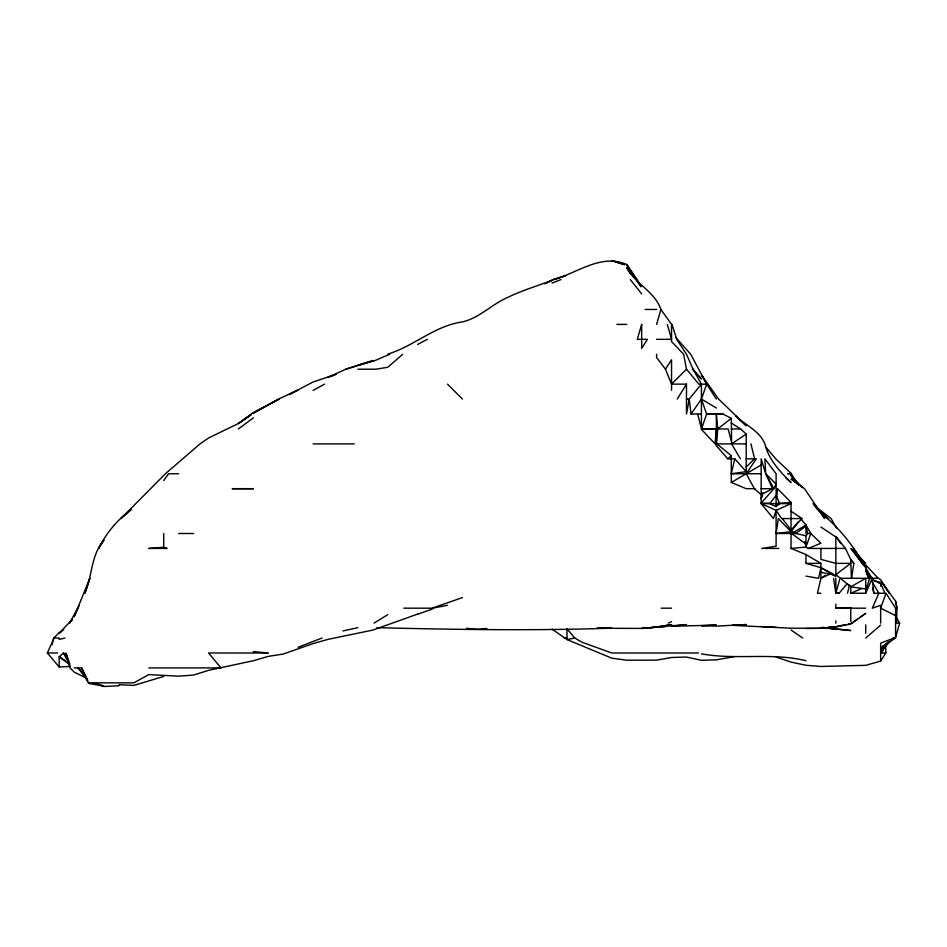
<?xml version="1.0" encoding="UTF-8"?>
<svg xmlns="http://www.w3.org/2000/svg" width="947" height="947" viewBox="0 0 947 947"><rect width="100%" height="100%" fill="white"/><g stroke="black" fill="none" stroke-linecap="round" stroke-linejoin="round"><path stroke-width="1.42" d="M882.284 583.044L895.59 601.167L896.963 608.175L896.549 623.114L899.65 623.114L895.412 638.053L880.651 647.997L888.606 641.664M701.419 428.944L716.358 428.944L715.056 443.883L701.419 429.358L706.604 414.017L701.419 399.078L706.699 384.139L690.718 354.273L675.767 337.416M776.635 498.193L777.558 488.688L791.041 502.395L791.041 531.74L795.018 532.321M791.041 533.504L791.041 548.431L805.968 547.035L808.336 548.431L820.907 543.199L810.81 533.504L807.744 533.504L805.968 535.742L795.693 533.504L776.102 533.504L778.363 518.565L791.041 531.74L798.238 521.856M850.785 585.98L850.785 593.248L865.712 593.248L865.712 578.309L851.507 578.309L853.863 563.37L850.785 559.523L845.422 548.431L835.846 536.381L840.829 543.614M761.163 473.76L731.297 473.76L734.777 458.822L727.781 458.822L716.358 445.682L716.358 414.182L722.975 414.017L731.297 418.349L731.605 443.883L740.4 458.822M820.907 578.38L817.427 593.248L820.907 593.248M847.529 593.248L849.483 584.95M52.026 644.836L53.671 638.053L59.176 632.75L63.769 629.791M716.358 445.682L717.743 428.944L716.358 414.182L706.604 414.017L722.975 414.017M885.741 644.836L885.812 652.992L881.716 652.992L882.793 648.908M762.88 492.44L761.163 498.69L762.347 494.358M839.646 579.647L835.846 593.106L839.137 593.248L847.198 583.672M656.614 324.395L660.876 309.456C654.803 291.439 635.413 284.136 626.736 267.681L630.595 273.636M782.305 518.565L791.041 529.918L802.014 518.565L781.595 518.565L776.102 510.35L761.163 503.626L791.041 503.626L776.102 510.35L773.45 518.565L761.163 503.626L761.163 458.822L765.709 473.76L773.888 488.688L761.163 503.094L770.669 503.437M865.712 590.443L869.701 578.309L865.712 570.473L867.618 575.693M804.784 541.613L805.968 547.035L810.81 533.504L805.968 525.076L800.641 518.565M880.651 623.114L880.651 608.175L886.013 593.248L895.59 608.175L895.59 637.449L880.651 643.143L880.651 652.992L886.309 644.943M79.086 605.689L74.115 616.852L89.882 578.309L84.839 593.248C92.427 575.835 90.912 555.037 103.981 540.098L98.701 548.431C106.301 532.924 117.653 519.406 131.621 509.226M865.712 593.248L872.223 578.309L868.15 572.39M70.042 666.428L59.176 666.972L47.35 652.992L54.074 638.053M881.716 652.992L884.51 646.765M880.651 652.992L883.882 646.765M77.678 608.175L69.51 623.114L72.576 619.231L59.176 633.129L61.472 631.59M677.212 399.078L686.48 384.139L671.553 384.139L665.457 369.2L656.614 357.54L656.614 354.273M776.102 657.029L791.041 662.107L805.968 665.268L820.907 666.463L865.712 665.339L880.651 661.077L885.812 652.992M665.457 369.2L671.553 359.765L671.553 390.306M731.297 443.883L716.82 443.883L731.297 455.661L731.297 482.437L746.224 473.76L756.31 458.822L746.224 458.822M701.419 414.017L691.038 414.017L701.419 399.078L716.358 407.979M163.724 480.508L168.578 473.76L178.663 473.76M885.907 644.919L880.651 651.785L891.234 640.16M672.003 324.395L676.738 339.334L686.48 354.273L693.062 369.2L701.419 384.139L689.215 399.078L686.48 414.017L686.48 384.139M671.553 384.139L686.48 369.2L683.651 354.273L671.553 341.559L671.553 324.395L660.876 309.456M746.224 466.954L754.581 458.822L750.947 443.883M727.781 458.822L731.297 455.661M66.775 657.585L63.508 652.992L59.176 656.792L59.176 666.972M402.7 354.273L387.773 367.282L375.923 369.2L357.895 369.2M130.627 510.161L120.956 518.565L165.405 473.76L200.054 443.883L208.541 438.011L238.407 423.498L251.062 414.798L238.407 423.569L253.346 412.478L279.093 399.078L253.346 413.2L278.525 399.078L298.151 389.975L289.439 394.568M865.712 638.053L880.651 625.067M776.102 506.633L779.653 503.626L776.102 495.388L769.733 503.626L776.102 506.633L776.102 473.76L764.88 458.822L765.709 473.76L776.102 484.059L773.888 488.688L761.163 488.688M731.297 418.349L717.743 428.944L728.125 428.944L731.297 440.959M865.712 588.975L850.785 586.832L835.846 574.64L850.785 563.37L850.785 559.523M238.407 428.944L253.346 417.876M795.693 533.504L805.968 526.153L807.744 533.504M851.696 623.114L857.532 619.042M859.876 617.408L865.712 613.336L850.785 624.109L835.846 626.89L820.907 628.323L791.041 628.181L732.647 625.375M791.041 548.431L805.968 554.563L820.883 563.37L820.907 578.309L825.512 575.208M731.297 423.001L740.601 428.944L746.224 434.057L731.605 443.883L746.224 443.883M374.006 623.114L387.773 614.65M765.91 473.76L772.468 488.688L761.163 494.736L754.38 488.688L746.236 473.76L761.163 464.977M805.968 525.076L791.562 533.504L805.968 544.04M850.785 586.832L865.712 578.309M289.439 394.354L313.09 381.996L336.173 374.29M313.09 390.413L324.513 384.139M417.639 344.424L427.357 339.334M544.596 283.84L553.403 279.59L565.643 275.672L553.64 279.59C577.457 272.973 601.215 253.275 626.736 264.473L640.255 285.497M547.082 282.715L552.065 280.288C537.115 286.03 521.655 290.551 507.261 297.642C491.481 304.484 479.525 317.991 462.444 321.897C434.756 325.732 414.005 346.164 387.773 354.131M820.919 578.309L830.874 573.622M668.31 623.114L671.553 621.623M372.834 360.464L345.833 369.2L328.029 377.308L334.812 374.941M372.834 361.482L389.738 354.273M850.785 593.248L861.64 588.596M298.151 647.239L321.992 638.053M552.065 283.094L560.955 279.59M462.444 597.581L432.116 608.175L403.777 608.175M417.639 614.094L372.834 630.086L328.029 639.355L313.09 643.605L283.212 654.046L268.285 656.389L253.346 660.734L208.541 670.358L193.602 675.045L178.663 676.17L148.797 674.595L133.858 682.858L89.054 682.858L89.054 682.242M417.639 614.248L432.578 608.945M357.895 365.116L372.834 361.079L345.833 369.2M163.724 676.43L133.858 685.403L118.92 684.728M64.929 638.053L59.176 639.426L59.176 638.053L53.671 638.053M342.956 630.927L357.895 627.66M845.351 624.653L835.846 626.677L820.907 628.311L805.968 628.512M848.062 624.073L850.785 623.493M432.578 608.175L447.517 605.299M698.353 652.992L611.809 652.992L581.932 642.22L574.817 638.053L566.993 639.556L552.065 629.116M793.539 479.135L791.041 475.56L791.041 473.299L787.797 473.76L791.041 473.76M731.297 473.76L746.224 471.665L734.777 458.822M776.102 533.504L791.041 531.74M835.846 626.89L820.907 628.311L835.846 626.938L830.412 627.009M734.008 656.697L716.358 659.822L701.419 660.308L686.48 657.052L671.553 657.502L656.614 660.13L626.736 660.201L611.809 658.177L566.993 639.556L566.993 628.867L574.817 638.053M777.463 503.52L791.041 502.395M486.888 628.512L477.383 629.305L466.516 628.311M163.724 547.224L148.797 548.431L167.169 548.431L163.724 547.224L163.724 533.504M877.94 582.642L880.651 582.464L880.651 586.217M732.647 625.245L746.224 624.558L716.358 626.109L701.419 625.683L716.358 625.115L671.553 626.263L686.48 624.57L641.675 628.406L596.87 628.275L611.809 628.157C533.528 630.868 455.176 629.577 376.906 627.683M118.92 685.77L103.981 686.492L94.463 682.858L103.981 686.208L89.054 683.462M835.846 604.174L835.846 608.175L850.785 607.607M664.758 626.464L657.976 626.713L666.12 626.441M701.419 429.358L716.358 428.944M645.156 309.456L656.614 309.456M616.864 324.395L626.736 324.395M656.614 339.334L671.553 339.334L667.339 324.395M716.358 399.078L706.699 384.139L698.862 384.139L686.48 369.2M686.48 399.078L689.215 399.078L691.038 414.017M731.297 428.944L740.601 428.944M313.09 443.883L354.285 443.883M754.972 488.688L746.224 488.688L731.297 482.437M178.663 533.504L193.602 533.504M778.777 548.431L761.696 548.431L776.102 546.218L776.102 510.35M808.336 548.431L845.422 548.431M805.968 554.563L805.968 563.37L820.883 563.37M840.309 578.309L850.785 578.309M866.588 578.309L878.248 578.309L880.651 579.635L889.411 593.248L882.249 583.044M833.585 578.309L835.846 593.248L839.137 593.248M872.507 587.815L873.856 593.248L885.019 593.248L880.651 583.601L871.465 578.972M661.255 608.175L671.553 608.175M835.846 608.175L850.785 608.175M851.022 608.175L865.712 608.175M564.092 638.053L566.993 638.053M893.151 638.053L895.412 638.053M47.35 652.992L57.601 652.992M74.115 667.919L81.608 667.919L87.811 680.372M148.797 667.919L221.042 667.919L208.541 652.992L268.285 652.992L253.346 651.619M761.163 626.523L776.102 627.34M835.846 628.95L820.907 627.66L850.785 630.548L822.268 627.316M701.419 653.844C736.032 660.201 771.568 652.294 805.968 660.71M805.968 576.119L818.563 578.309L820.907 567.679L805.968 563.37M820.907 572.272L834.485 575.054M873.868 580.641L880.651 582.464M86.556 678.265L74.115 672.05L70.054 667.919L65.959 652.992L69.77 663.847M880.651 608.175L895.59 615.657M833.36 574.06L820.907 567.679L835.846 576.557M65.402 660.722L59.176 656.792L69.522 664.498M820.907 527.053L835.846 536.949L835.846 574.64M791.041 511.214L802.014 518.565M791.041 629.98L802.677 638.053M816.196 507.083L831.075 518.565L836.781 528.473M798.96 485.16L791.041 478.981L804.536 488.688L824.6 518.565L820.907 512.931M816.314 508.243L827.702 518.565L820.907 512.611C838.119 527.42 853.768 544.845 863.593 565.537M735.559 415.757C745.242 425.179 759.506 430.672 764.88 443.883C768.644 459.745 779.831 471.452 791.041 482.508L785.998 478.128M737.689 417.923L746.224 425.748L718.619 399.078L701.419 374.846L706.722 384.139M791.041 473.299L776.102 459.248L765.803 447.079M447.517 384.139L462.444 399.078M858.74 556.398L865.7 563.37M858.953 556.966L865.085 563.37L854.561 550.574M791.041 475.56L802.535 487.681M878.248 578.309L865.712 564.98L865.712 567.644M82.117 672.133L78.151 667.919L87.373 680.562M692.281 369.2L695.938 373.118M698.685 376.054L701.419 378.978L693.062 369.2M850.785 559.736L853.863 563.37M813.414 503.626L820.078 511.996M630.288 279.59L641.675 293.89M819.108 510.457L813.686 503.626L818.196 509.439M791.372 473.76L796.522 482.473M896.264 617.361L899.65 623.114M640.255 285.651L626.736 264.651L637.165 279.59L641.036 286.87M871.607 580.795L878.84 593.248L872.329 608.175L880.651 605.311L880.651 607.785M867.701 572.39L871.015 578.309L863.711 563.37L853.401 548.431L862.172 563.37L850.951 548.431L865.712 567.703L868.221 576.983M63.508 652.992L69.912 665.433M81.608 667.919L88.26 682.858M865.712 568.78L868.174 576.948M697.631 414.017L701.419 428.6L701.419 384.139M895.59 601.262L896.963 608.175M872.223 578.309L873.856 593.248M851.507 578.309L850.785 563.37L835.846 563.37L820.907 559.369L820.907 548.431M880.651 653.986L880.651 661.077M865.712 624.913L865.712 633.212M850.785 609.028L850.785 621.587M835.846 578.309L835.846 593.248M835.846 620.889L835.846 623.114M805.968 524.366L805.968 533.504M805.968 535.742L805.968 547.035M746.224 434.057L746.224 473.76M641.675 324.395L637.307 339.334L647.393 339.334L641.675 348.378L641.675 324.395M671.553 624.558L656.614 627.174L641.675 628.441L656.614 627.103L671.553 624.558M253.346 488.688L232.37 488.688L253.346 488.688M624.464 264.651L611.809 260.626L624.464 264.651M819.191 510.611L813.189 503.626L819.191 510.705"/></g></svg>
